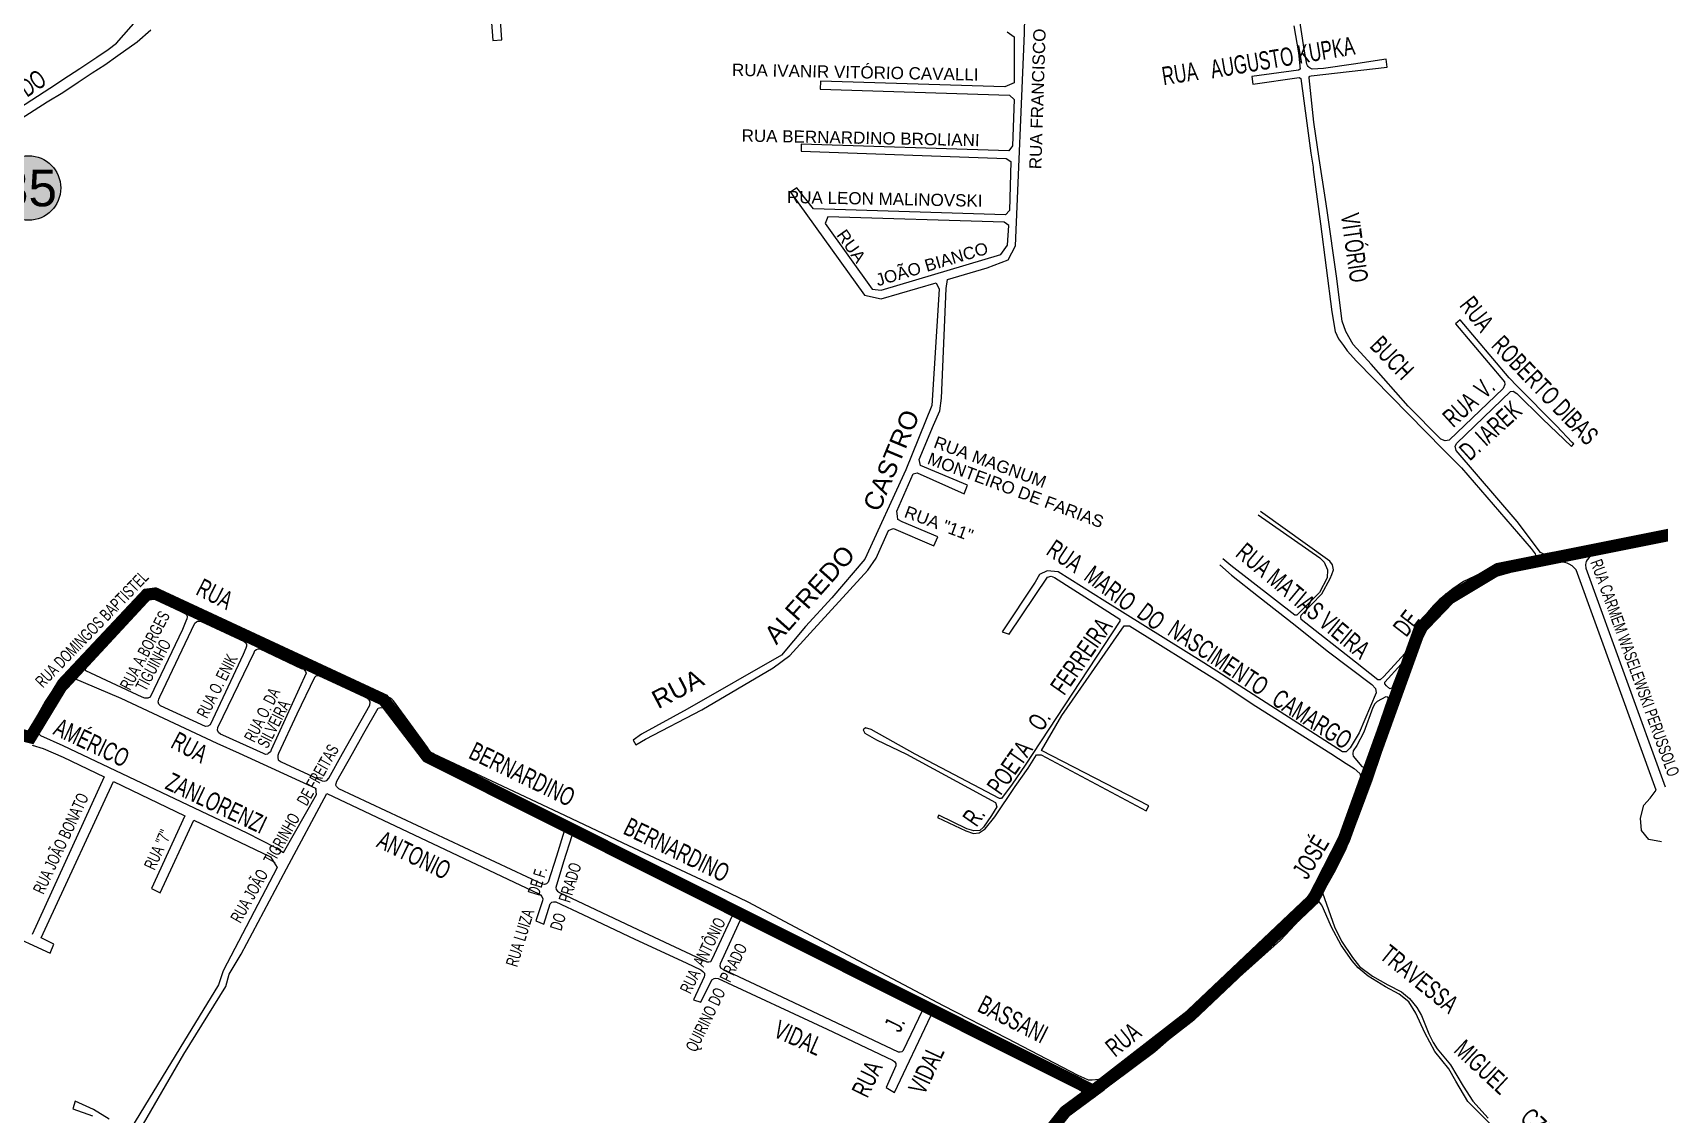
# Model space of a CAD drawing. Header units: millimetres. Extents: x 617885 to 663705, y 7172943 to 7234736.
# Drawn here: x 644975 to 646306, y 7182505 to 7183390 of the extents above; entities that cross this region are included whole.
import ezdxf
from ezdxf.enums import TextEntityAlignment as Align

# ---------------------------------------------------------------- set-up
doc = ezdxf.new("R2010")
doc.units = ezdxf.units.MM
doc.layers.add('BAIRROS', color=12, linetype='Continuous')
doc.layers.add('Equipamentos Públicos', color=171, linetype='Continuous')
doc.layers.add('TOP_VIAS 10.000', color=7, linetype='Continuous', lineweight=9)
doc.layers.add('VIAS', color=7, linetype='Continuous', lineweight=5)
doc.styles.add('LDUP', font='LDUP.SHX')
doc.styles.get("Standard").update_dxf_attribs({"font": 'arial.ttf'})

msp = doc.modelspace()

# ---------------------------------------------------------------- hatches: boundary and pattern name
at = {"layer": 'Equipamentos Públicos', "true_color": 0xb3b3ff}
h = msp.add_hatch(color=151, dxfattribs=at)
edge = h.paths.add_edge_path()
edge.add_arc((644971.8, 7183262.9), 26.4, 0, 360)

# ---------------------------------------------------------------- linework, layer by layer
at = {"layer": 'BAIRROS', "lineweight": 40, "ltscale": 0.3, "const_width": 10}
for points in [[(646332.4, 7182982.7), (646209, 7182958), (646174, 7182951), (646134, 7182927), (646110, 7182902), (646048, 7182730), (646023, 7182681), (645922.1, 7182585.4), (645843, 7182524), (645298, 7182797.4), (645262.3, 7182844.1), (645075.5, 7182931), (645068.4, 7182930.1), (644998.4, 7182854.5), (644973.5, 7182813.4), (644825.4, 7182849.6)], [(645807.7, 7182492.1), (645819.7, 7182507.1), (645842.7, 7182524.1), (645842.7, 7182524.1), (645921.8, 7182585.5), (646022.7, 7182681.1), (646047.7, 7182730.1), (646109.7, 7182902.1), (646133.7, 7182927.1), (646173.7, 7182951.1), (646208.7, 7182958.1), (646332.2, 7182982.8)], [(644825.4, 7182849.6), (644973.5, 7182813.4), (645000, 7182857.2), (645068.4, 7182930.1), (645075.5, 7182931), (645262.3, 7182844.1), (645298, 7182797.4), (645843, 7182524), (645820, 7182507), (645808, 7182492)]]:
    msp.add_lwpolyline(points, dxfattribs=at)
at = {"layer": 'Equipamentos Públicos', "color": 7, "lineweight": 5}
msp.add_circle((644971.8, 7183262.9), 26.4, dxfattribs=at)
at = {"layer": 'VIAS', "color": 253}
for points in [[(645772.2, 7183390.6), (645777.9, 7183386.6), (645778.1, 7183349), (645770.4, 7183345.8), (645619.7, 7183350.3), (645619.4, 7183343.9), (645774.1, 7183338.8), (645778, 7183335.3), (645776.7, 7183297.4), (645773.6, 7183293.2), (645603.8, 7183298.8), (645603.8, 7183293.1), (645771.4, 7183286.9), (645775.4, 7183284.5), (645774.3, 7183244.4), (645771, 7183241), (645613.9, 7183245.9), (645600.2, 7183263), (645595, 7183259.6), (645655.7, 7183175.3), (645669.2, 7183172.2), (645714.3, 7183185.3), (645716.8, 7183180.1), (645710.7, 7183084.8), (645689.5, 7183032.3), (645656, 7182959.2), (645628.9, 7182927.4), (645607.4, 7182904), (645587.6, 7182880.6), (645510.6, 7182836.4), (645473.2, 7182815.8), (645466.3, 7182811.1), (645468.6, 7182807.2), (645476.4, 7182811.8), (645522.6, 7182835.8), (645581, 7182870.3), (645594.5, 7182880.3), (645611.1, 7182898.5), (645658.2, 7182950.1), (645665.1, 7182960), (645675.1, 7182982.5), (645677.7, 7182983.6), (645679.4, 7182984.2), (645712.3, 7182970.1), (645715.6, 7182977.4), (645686.3, 7182989.7), (645682.8, 7182991.5), (645682.6, 7182994.4), (645682, 7182998.4), (645695.5, 7183029), (645698.8, 7183029.7), (645737.2, 7183012.7), (645739.9, 7183019.7), (645701.3, 7183035.8), (645700.4, 7183040.7), (645711.9, 7183068.8), (645717.1, 7183080.5), (645718.5, 7183091), (645722.3, 7183180.7), (645723.5, 7183187.9), (645755.8, 7183197.6), (645773, 7183204.1), (645779.2, 7183215.5), (645786.4, 7183389.6), (645789.5, 7183536.9)], [(645344.8, 7183475.2), (645351.7, 7183383.5), (645358.9, 7183384), (645356.5, 7183419.9)], [(646340, 7182988.8), (646260.6, 7182972.5), (646212.5, 7182963.4), (646211.3, 7182963.3), (646210.2, 7182963.7), (646208.5, 7182964.7), (646189.4, 7182990.1), (646139.5, 7183048.1), (646138.8, 7183051.5), (646140.1, 7183054.2), (646184, 7183096.4), (646186.2, 7183096.5), (646189.1, 7183094.7), (646210.1, 7183073.9), (646233.8, 7183051.3), (646235.8, 7183053.5), (646234.5, 7183054.7), (646221.5, 7183068.3), (646189.5, 7183100.8), (646183, 7183107.6), (646142.7, 7183154.9), (646138.9, 7183151.7), (646179.2, 7183104.3), (646179.3, 7183102.1), (646177.9, 7183098.9), (646133.7, 7183056.4), (646130.6, 7183056), (646127.1, 7183057.3), (646100.3, 7183084.4), (646069.9, 7183118.7), (646055.4, 7183134.7), (646049.2, 7183145.4), (646046.2, 7183153.8), (646041.8, 7183190.6), (646034, 7183244.5), (646032.6, 7183253.5), (646027.5, 7183287), (646023.1, 7183316.8), (646019.2, 7183353), (646019.2, 7183353.7), (646019.9, 7183354.3), (646021, 7183354.6), (646083, 7183361.7), (646082.2, 7183368.3), (646055.6, 7183364.3), (646031.1, 7183360.7), (646021.8, 7183360.1), (646020.2, 7183360.9), (646019.2, 7183361.6), (646018.4, 7183362.4), (646018, 7183363.1), (646017.4, 7183364.1), (646015.2, 7183376.6), (646009.9, 7183412.2)], [(644965.7, 7183319.8), (644987.2, 7183333.4), (645000, 7183341.1), (645000, 7183341.1), (645012.4, 7183349.5), (645023.8, 7183357), (645034.2, 7183363.7), (645044.8, 7183371.3), (645060.6, 7183382.5), (645071.8, 7183392.3)], [(646006.9, 7183395.7), (646010.5, 7183373.4), (646011.9, 7183360), (646010.6, 7183359.2), (645972.3, 7183354), (645973.1, 7183347.9), (646011, 7183353.3), (646012.6, 7183352.4), (646015, 7183334.1), (646017.4, 7183315.9), (646020.8, 7183291.5), (646022.5, 7183279.8), (646022.7, 7183277.9), (646024.5, 7183263.8), (646028.7, 7183233.6), (646037.9, 7183161.6), (646040.7, 7183145.5), (646043.3, 7183139.4), (646047.3, 7183134), (646050.3, 7183129.6), (646057.9, 7183121.2), (646128.8, 7183048.8), (646132.9, 7183044.7), (646142.7, 7183035.1), (646143.8, 7183034), (646200.9, 7182967.9), (646204.1, 7182963.6), (646204.4, 7182962.4), (646204.3, 7182961.9), (646204, 7182961.6), (646181.9, 7182955.9), (646166, 7182950.8), (646154.2, 7182945), (646145.6, 7182940.9), (646136.9, 7182935), (646131.6, 7182930.7), (646125.6, 7182925.9), (646121, 7182921.2), (646116, 7182915.4), (646111.2, 7182908.3), (646105.7, 7182899.3), (646103, 7182893.8), (646100, 7182887.7), (646097.6, 7182882), (646080.5, 7182863.1), (646077.3, 7182860.3), (646075.6, 7182860.4), (646057.2, 7182874.9), (646012.8, 7182909.8), (646012.4, 7182911.6), (646012.7, 7182913.4), (646029.6, 7182930.7), (646036.6, 7182943.2), (646037.9, 7182946.7), (646039.2, 7182950.4), (646038.3, 7182954.5), (646038.3, 7182954.5), (646036.3, 7182957.5), (645979.5, 7182998.2)], [(645623.3, 7183233.9), (645661.9, 7183180.2), (645669.1, 7183179.4), (645767.2, 7183208.4), (645772.6, 7183216.2), (645773.6, 7183232.2), (645769.9, 7183234.9), (645625.6, 7183239.4), (645623.3, 7183233.9)], [(645977.5, 7182995.3), (646027.9, 7182960.1), (646031.7, 7182956.6), (646034.3, 7182950.3), (646034, 7182943.9), (646027.8, 7182931.9), (646009.3, 7182913.3), (646007.6, 7182913.3), (645955.2, 7182954), (645948.8, 7182959.3)], [(645946.2, 7182954.4), (645955.8, 7182946), (645977.9, 7182928.7), (646007.8, 7182905.1), (646034, 7182884.1), (646070.6, 7182856.7), (646073.7, 7182853.4), (646074.2, 7182849.7), (646060.2, 7182816.9), (646052.8, 7182804.8), (646049.5, 7182801.5), (646046.5, 7182801.4), (645933.1, 7182874.2), (645852.3, 7182924.8), (645814, 7182948.8), (645804.9, 7182949.6), (645798.7, 7182946.7), (645795.2, 7182940.4), (645768.1, 7182899.8), (645774, 7182897.8), (645805.3, 7182944.3), (645808.3, 7182945.2), (645811.1, 7182944.1), (645864.4, 7182910.1), (645864.4, 7182908.3), (645793.4, 7182800), (645787, 7182790.5), (645776.3, 7182775), (645767.6, 7182763.2), (645765.9, 7182763.4), (645697, 7182799.7), (645661.1, 7182819.7), (645656.4, 7182821), (645654.6, 7182819.6), (645655.9, 7182816.7), (645665.4, 7182811.4), (645689.9, 7182799.7), (645762.7, 7182759.9), (645763.9, 7182756.5), (645759.6, 7182749.4), (645752.9, 7182739.9), (645749.8, 7182737.2), (645745, 7182736.8), (645739.2, 7182738.6), (645716.3, 7182749.6), (645715.2, 7182747.8), (645738.4, 7182736.7), (645744.8, 7182734.7), (645749.5, 7182735.3), (645754.4, 7182738.5), (645762.2, 7182748.3), (645778.9, 7182773), (645789.6, 7182788.2), (645796.4, 7182799), (645800, 7182799.1), (645886, 7182753.3), (645888.2, 7182757.2), (645800.5, 7182802.7), (645816.9, 7182831.1), (645868, 7182904.5), (645872.3, 7182904.5), (645944, 7182859.9), (645975.7, 7182838.9), (646036.9, 7182800), (646049.7, 7182791.9), (646056, 7182787.8), (646060.7, 7182783.8), (646061.5, 7182780.3), (646051.6, 7182751.5), (646044.6, 7182731.3), (646039.7, 7182720), (646033.6, 7182707.8), (646028.8, 7182699.7), (646025.1, 7182693.2), (646014.8, 7182678.2), (646002.3, 7182664.3), (645989.1, 7182651.7), (645965.8, 7182630.3), (645952.9, 7182618.9), (645897.4, 7182569), (645854.9, 7182535.9), (645849.8, 7182533.6), (645841.8, 7182532.8), (645838.7, 7182532.8), (645835.2, 7182534.3), (645830.4, 7182536.7), (645772.4, 7182566.8), (645720.2, 7182593.7), (645650.7, 7182630.4), (645560.4, 7182678.5), (645531, 7182692.6), (645462.8, 7182724.6), (645405.8, 7182751.6), (645350.8, 7182777.6), (645303.6, 7182799.5), (645302.7, 7182800), (645301.1, 7182801), (645299.7, 7182802.4), (645298.1, 7182805), (645270.3, 7182843.1), (645268.9, 7182844.5), (645267.3, 7182845.8), (645264.8, 7182846.9), (645251, 7182853.4), (645150.6, 7182900.3), (645124.4, 7182912), (645083.2, 7182931.4), (645079.5, 7182933.3), (645075.2, 7182934), (645069.8, 7182933.8), (645065.8, 7182933), (645062.2, 7182929.3), (645029.9, 7182894.9), (645003.4, 7182866.3), (644994.2, 7182855.7), (644985.3, 7182842.6), (644977.5, 7182828.6), (644973.5, 7182821.4)], [(645206.8, 7182771.4), (645144.3, 7182800), (645126.1, 7182808.3), (645047.6, 7182845.1), (645007.9, 7182862.1), (644995.5, 7182845.7), (644988.3, 7182834.2), (644981.6, 7182820.4), (644980.3, 7182816.1), (644981.6, 7182814.8), (645000, 7182806.6), (645150.4, 7182735.1), (645173.7, 7182723.3), (645180.5, 7182719.2), (645207.4, 7182766.6), (645206.8, 7182771.4)], [(644974.9, 7182807), (644983.9, 7182804.3), (645000.1, 7182797.1), (645033.8, 7182780.9), (644974.8, 7182652)]]:
    msp.add_lwpolyline(points, dxfattribs=at)
at = {"layer": 'VIAS', "color": 253, "flags": 128}
msp.add_lwpolyline([(644944, 7183315.3), (644989.2, 7183344.7), (644999.6, 7183351.5), (645000, 7183351.8), (645013.8, 7183360.7), (645027.7, 7183370), (645036.9, 7183376.3), (645043.9, 7183381.3), (645049.9, 7183388.2), (645061.7, 7183402), (645074.1, 7183414.3), (645083.9, 7183423.7), (645092.7, 7183433.5), (645099.3, 7183441.2), (645107, 7183450.3), (645112.4, 7183456.7), (645114.3, 7183458.6), (645115.3, 7183460.4), (645115.8, 7183462.1), (645115.2, 7183463.7), (645112.2, 7183467.7), (645102.9, 7183478.9), (645088.2, 7183491.1)], dxfattribs=at)
at = {"layer": 'VIAS', "color": 253, "ltscale": 0.3}
for points in [[(646342.2, 7182980.9), (646299.7, 7182971.8), (646250.9, 7182962.1), (646249.7, 7182961.9), (646248.4, 7182960.4), (646246.7, 7182958.6), (646246, 7182957.1), (646245.5, 7182956.1), (646245.3, 7182954.6), (646245.5, 7182951.9), (646310.5, 7182772.9)], [(646298.2, 7182763.5), (646303, 7182770.2), (646237.6, 7182950.3), (646236.3, 7182951.8), (646234.3, 7182953.8), (646232.1, 7182955.1), (646230.4, 7182956), (646228.5, 7182956.5), (646223.2, 7182957.1), (646214.6, 7182955.5), (646190.7, 7182950.1), (646169.4, 7182944.2), (646156.1, 7182937.7), (646142.1, 7182929.3), (646128.2, 7182918.3), (646117.5, 7182905.3), (646105.6, 7182882), (646090.8, 7182839.5), (646077.8, 7182800), (646070.6, 7182778.3), (646060.2, 7182750.4), (646055.9, 7182739), (646049.3, 7182722), (646040.5, 7182704.3), (646030.1, 7182686), (646040, 7182658.4), (646045.8, 7182646.5), (646054.7, 7182633.3), (646060.6, 7182625.7), (646071.1, 7182617.8), (646083.6, 7182610.7), (646094.7, 7182605.1), (646101.5, 7182599.7), (646107.3, 7182592.2), (646111.2, 7182585.6), (646117.1, 7182570.7), (646120.7, 7182563.5), (646124.1, 7182558.4), (646135, 7182545.3), (646145.2, 7182528), (646153.2, 7182515.6), (646165.8, 7182501.7)], [(644913.4, 7182671.6), (644989.6, 7182636.7), (644992.4, 7182644.2), (644982.1, 7182649.4), (644987.2, 7182659.8), (645041.2, 7182777.3), (645099.8, 7182749.1), (645072.3, 7182689.7), (645079.5, 7182686.2), (645107, 7182745.6), (645169.8, 7182715.5), (645175.1, 7182706.9), (645131, 7182622.3), (645127.1, 7182610.7), (645095.6, 7182558.9), (645052.1, 7182487.7)], [(645059.8, 7182486.8), (645098.9, 7182554), (645133.1, 7182609.4), (645135.8, 7182619.4), (645145.7, 7182635.9), (645182.8, 7182705.7), (645215.9, 7182767.5), (645389.2, 7182685.2), (645390.5, 7182684.5), (645391.8, 7182683), (645392.6, 7182681.2), (645392.1, 7182679.6), (645386.9, 7182663.2), (645393.3, 7182660.4), (645398.5, 7182677), (645399.9, 7182678.4), (645401.3, 7182678.7), (645403.1, 7182678.8), (645425.1, 7182668.4), (645467.8, 7182648.3), (645509.6, 7182628.7), (645521.8, 7182623), (645523.4, 7182621.8), (645524.6, 7182620.3), (645524.8, 7182618.8), (645524.4, 7182617.3), (645515.8, 7182598.6), (645521.6, 7182596.6)], [(646307.6, 7182727.8), (646297.2, 7182729.7), (646291.1, 7182737.2), (646290.2, 7182747.1), (646293, 7182757.9), (646298.2, 7182763.5)], [(646167.9, 7182496.6), (646149, 7182515.3), (646139.4, 7182532.1), (646133.6, 7182542.1), (646122.2, 7182556.2), (646114, 7182571.6), (646106.6, 7182587.6), (646100.7, 7182596.9), (646093, 7182603.2), (646081.7, 7182609.2), (646067.7, 7182617.8), (646059.3, 7182624.7), (646054.5, 7182630.5), (646045.5, 7182643.3), (646037.7, 7182657.9), (646031.1, 7182673), (646029.7, 7182675.9), (646026.1, 7182680.7), (646015.4, 7182668.4), (645995.9, 7182647.3), (645929, 7182587.5), (645893, 7182556), (645857.7, 7182529.5), (645837.9, 7182515.5), (645825.5, 7182506.3), (645818.3, 7182499.5)], [(645521.6, 7182596.6), (645521.6, 7182596.6), (645530.8, 7182614.8), (645532.5, 7182616), (645533.8, 7182616.3), (645535.9, 7182616), (645625.1, 7182574.5), (645678.5, 7182549.2), (645680.1, 7182548), (645681.2, 7182546.4), (645681.2, 7182544.6), (645673.2, 7182526.8), (645680.1, 7182522.6), (645709.9, 7182585.4), (645710.8, 7182586.6), (645711.7, 7182587.3), (645713.3, 7182587.6), (645715, 7182587.4), (645740.2, 7182574.3), (645767.1, 7182560.4), (645799.1, 7182544.1), (645827.6, 7182529.1), (645830.5, 7182527.5), (645832.5, 7182526.3), (645833.2, 7182524.7), (645833, 7182521.8), (645831.1, 7182519.4), (645821.3, 7182512.5), (645814.7, 7182506.1), (645808.9, 7182498.4)], [(645037.7, 7182501), (645025.1, 7182508.7), (645009.9, 7182515.5), (645008.1, 7182509.4), (645024.1, 7182503.5)]]:
    msp.add_lwpolyline(points, dxfattribs=at)
at = {"layer": 'VIAS', "color": 253}
for points in [[(645097.8, 7182901.7), (645071.2, 7182846.3), (645069.3, 7182845.3), (645067, 7182845.4), (645064.8, 7182846.2), (645018.8, 7182867.8), (645018.2, 7182869.4), (645018.5, 7182871.5), (645020.2, 7182874.3), (645023.2, 7182877.3), (645067.4, 7182924.5), (645069.2, 7182925.9), (645071.2, 7182926.6), (645073.3, 7182926.8), (645075.8, 7182926.4), (645100.3, 7182914.5), (645101.2, 7182913.2), (645101.6, 7182912), (645101.2, 7182910.4), (645100.6, 7182908.4)], [(645147.3, 7182881.1), (645120.3, 7182823.7), (645118.5, 7182822.5), (645116.7, 7182822.3), (645079.9, 7182839.1), (645078.5, 7182840.6), (645077.9, 7182842.5), (645078.4, 7182844.6), (645079.3, 7182846.6), (645107.9, 7182906.8), (645109.1, 7182907.8), (645110, 7182908.3), (645111, 7182908.5), (645113, 7182908), (645148.1, 7182891.9), (645149.6, 7182890.7), (645150.2, 7182889.4), (645150.2, 7182887.9), (645149.6, 7182886.3)], [(645167.7, 7182800), (645167.4, 7182799.7), (645165.6, 7182799.3), (645164.1, 7182800), (645130.8, 7182815.2), (645128.9, 7182816), (645127.2, 7182817.4), (645126.5, 7182819.3), (645126.8, 7182821.4), (645156.3, 7182882.8), (645157, 7182884.4), (645158.4, 7182885.3), (645159.6, 7182885.8), (645161.1, 7182885.7), (645194.9, 7182869.8), (645196.9, 7182869), (645198.5, 7182867.3), (645198.9, 7182865.8), (645170.3, 7182803), (645169.7, 7182801.6)], [(646094.5, 7182873.2), (646086.8, 7182853.5), (646085.2, 7182853.1), (646082.5, 7182855.5), (646081.1, 7182857), (646081.3, 7182858.5)], [(645228.7, 7182800), (645251, 7182839.6), (645251.3, 7182842.2), (645250.5, 7182844), (645248.3, 7182845.6), (645209.9, 7182863.5), (645207.8, 7182863.6), (645206.7, 7182863.3), (645205.6, 7182862.3), (645191.2, 7182832.2), (645176.4, 7182800), (645175.7, 7182798.4), (645175.7, 7182796.8), (645176.1, 7182794.9), (645178.5, 7182793.4), (645212, 7182777.8), (645213.9, 7182777.6), (645215.7, 7182778.1), (645217.4, 7182779.9)], [(646068.6, 7182800), (646084.1, 7182845.4), (646083.6, 7182846.3), (646082.1, 7182846.4), (646074.8, 7182842.8), (646073, 7182840.8), (646071.4, 7182837.7), (646063.9, 7182817.6), (646058.4, 7182806.6), (646055.4, 7182802.3), (646055.1, 7182800), (646055.1, 7182799.6), (646055.4, 7182797.8), (646062.3, 7182789.4), (646064.7, 7182788.6)], [(645291.4, 7182800), (645294, 7182797), (645296.1, 7182795.1), (645298.8, 7182793.4), (645408.6, 7182741.3), (645410.3, 7182739.8), (645410.4, 7182738.1), (645409.9, 7182736.6), (645403.6, 7182716.1), (645396.9, 7182694.7), (645395.6, 7182693.4), (645393.9, 7182692.9), (645392.1, 7182693.1), (645225.5, 7182771.3), (645223.8, 7182773), (645223.3, 7182774.2), (645223.4, 7182775.6), (645224.1, 7182777.5), (645236.8, 7182800), (645246.2, 7182816.7), (645257.9, 7182837.2), (645259.9, 7182837.8), (645262.9, 7182837.1), (645265.3, 7182835.6), (645266.8, 7182833.6), (645291.2, 7182800.2)], [(645409.5, 7182711.5), (645403, 7182690.4), (645403.3, 7182688.7), (645404.6, 7182687.4), (645406.2, 7182686.3), (645470.3, 7182656), (645526.5, 7182629.5), (645528.4, 7182629.5), (645529.9, 7182630), (645531, 7182631.9), (645549.7, 7182672.2), (645549.6, 7182673.5), (645548.6, 7182675.2), (645481.8, 7182706.8), (645421.3, 7182735.1), (645419.6, 7182735.2), (645417.6, 7182734.8), (645416.8, 7182734), (645416.2, 7182732.7)], [(645592.5, 7182598.7), (645683.1, 7182555.9), (645684.8, 7182555.9), (645686.3, 7182556.2), (645687.5, 7182557.3), (645703.1, 7182589.8), (645703.1, 7182592.2), (645702.2, 7182593.9), (645700.4, 7182595.2), (645600, 7182648.5), (645560.6, 7182669), (645559.2, 7182669.4), (645557.8, 7182669), (645556.3, 7182668.2), (645555.2, 7182666.6), (645537.5, 7182628.1), (645537.4, 7182626.3), (645537.9, 7182624.8), (645539.8, 7182623.5)]]:
    msp.add_lwpolyline(points, close=True, dxfattribs=at)

# ---------------------------------------------------------------- texts
at = {"layer": 'Equipamentos Públicos', "color": 7}
msp.add_text('35', height=30, dxfattribs=at).set_placement((644971.8, 7183262.9), align=Align.MIDDLE_CENTER)
at = {"layer": 'TOP_VIAS 10.000', "color": 251, "style": 'LDUP'}
for s, height, rotation, width, p in [('RUA FRANCISCO COLTRO', 10, 88.2499, 1.04, (645800.3, 7183278.1)), ('AUGUSTO KUPKA', 15, 9.5424, 0.69, (645940, 7183352.5)), ('RUA IVANIR VITÓRIO CAVALLI', 10, 358.8753, 1.04, (645547.1, 7183354.7)), ('RUA', 15, 8.9474, 0.69, (645900.2, 7183346.9)), ('DO', 15, 34.0203, 0.69, (644970.6, 7183336.7)), ('RUA BERNARDINO BROLIANI', 10, 358.8753, 1.04, (645555, 7183300.9)), ('RUA LEON MALINOVSKI', 10, 358.8753, 1.04, (645592.1, 7183250.6)), ('VITÓRIO', 15, 278, 0.69, (646045.1, 7183241.1)), ('RUA', 10, 305.3336, 1.04, (645632.2, 7183224.4)), ('JOÃO BIANCO', 10, 16.4317, 1.04, (645666.5, 7183182.4)), ('RUA', 15, 308.2381, 0.69, (646141.6, 7183166.6)), ('BUCH', 15, 314, 0.69, (646068.1, 7183132.9)), ('ROBERTO DIBAS', 15, 314, 0.69, (646167.4, 7183133.2)), ('V.', 15, 42.3269, 0.69, (646162.9, 7183089.7)), ('RUA', 15, 42.3269, 0.69, (646137.1, 7183066.2)), ('D. IAREK', 15, 42.3269, 0.69, (646150.7, 7183038.9)), ('CASTRO', 15, 67.4282, 1.04, (645667.7, 7182997)), ('RUA MAGNUM', 10, 339.6372, 1.04, (645711.4, 7183050.8)), ('MONTEIRO DE FARIAS', 10, 339.6372, 1.04, (645706.2, 7183037.4)), ('RUA "11"', 10, 339.6372, 1.04, (645687.3, 7182993.8)), ('ALFREDO', 15, 48.3017, 1.04, (645583.5, 7182888.5)), ('RUA', 15, 326, 0.69, (645803.3, 7182963.6)), ('RUA MATIAS VIEIRA', 15, 320.1634, 0.69, (645958.2, 7182962.2)), ('MARIO', 15, 323, 0.69, (645834.1, 7182942.9)), ('RUA CARMEM WASELEWSKI PERUSSOLO', 10, 289.9452, 0.69, (646249.1, 7182956.7)), ('RUA DOMINGOS BAPTISTEL', 10, 46, 0.69, (644983.6, 7182853.3)), ('RUA', 15, 333, 0.69, (645107.8, 7182930.6)), ('RUA A.BORGES', 10, 62, 0.69, (645054.9, 7182851.1)), ('DO', 15, 323, 0.69, (645877.4, 7182912.5)), ('DE', 15, 52.2683, 0.69, (646098.7, 7182894.6)), ('FERREIRA', 15, 55.0207, 0.69, (645818.9, 7182846.9)), ('NASCIMENTO', 15, 326.4228, 0.69, (645902.5, 7182897.8)), ('TIGUINHO', 10, 62, 0.69, (645067.7, 7182850.3)), ('RUA O. ENIK', 10, 63, 0.69, (645117.8, 7182828.2)), ('RUA', 15, 27.7844, 1.04, (645486.8, 7182836.2)), ('RUA O. DA', 10, 63, 0.69, (645156.6, 7182808.5)), ('CAMARGO', 15, 327.7917, 0.69, (645987.6, 7182841)), ('SILVEIRA', 10, 63, 0.69, (645167.3, 7182803.5)), ('O.', 15, 57.1943, 0.69, (645800.8, 7182817.3)), ('AMÉRICO', 15, 334.601, 0.69, (644991.1, 7182816.1)), ('RUA', 15, 332, 0.69, (645087.2, 7182805.4)), ('RUA JOÃO   TIGRINHO    DE FREITAS', 10, 60.4993, 0.69, (645145.1, 7182660.6)), ('BERNARDINO', 15, 334, 0.69, (645330.9, 7182796.7)), ('POETA', 15, 55.0207, 0.69, (645767, 7182765.2)), ('ZANLORENZI', 15, 334.601, 0.69, (645082.7, 7182771.6)), ('RUA JOÃO BONATO', 10, 65.1491, 0.69, (644984.1, 7182684.2)), ('R.', 15, 55.0207, 0.69, (645747.2, 7182739.2)), ('RUA "7"', 10, 65.1491, 0.69, (645074.9, 7182704)), ('BERNARDINO', 15, 334, 0.69, (645457.3, 7182734.8)), ('ANTONIO', 15, 334, 0.69, (645255.6, 7182724.1)), ('JOSÉ', 15, 59, 0.69, (646017.7, 7182696.1)), ('RUA LUIZA     DE F.', 10, 72.9546, 0.69, (645371.5, 7182624.8)), ('DO    PRADO', 10, 72.9546, 0.69, (645407.6, 7182654.4)), ('RUA  ANTÔNIO', 10, 64, 0.69, (645513.2, 7182602.7)), ('QUIRINO DO   PRADO', 10, 64, 0.69, (645517.8, 7182555)), ('TRAVESSA', 15, 321, 0.69, (646076.1, 7182633)), ('BASSANI', 15, 333, 0.69, (645747, 7182589.6)), ('VIDAL', 15, 336, 0.69, (645580.2, 7182568.7)), ('J.', 15, 64, 0.69, (645684.7, 7182571)), ('RUA', 15, 39, 0.69, (645860.5, 7182551.1)), ('MIGUEL', 15, 317, 0.69, (646136.8, 7182556.2)), ('VIDAL', 15, 65, 0.69, (645704.5, 7182520)), ('RUA', 15, 64, 0.69, (645658, 7182517.4)), ('CZELUSNIAK', 15, 317, 0.69, (646191, 7182500.4))]:
    msp.add_text(s, height=height, rotation=rotation, dxfattribs=dict(at, width=width)).set_placement(p)

doc.saveas('drawing.dxf')
